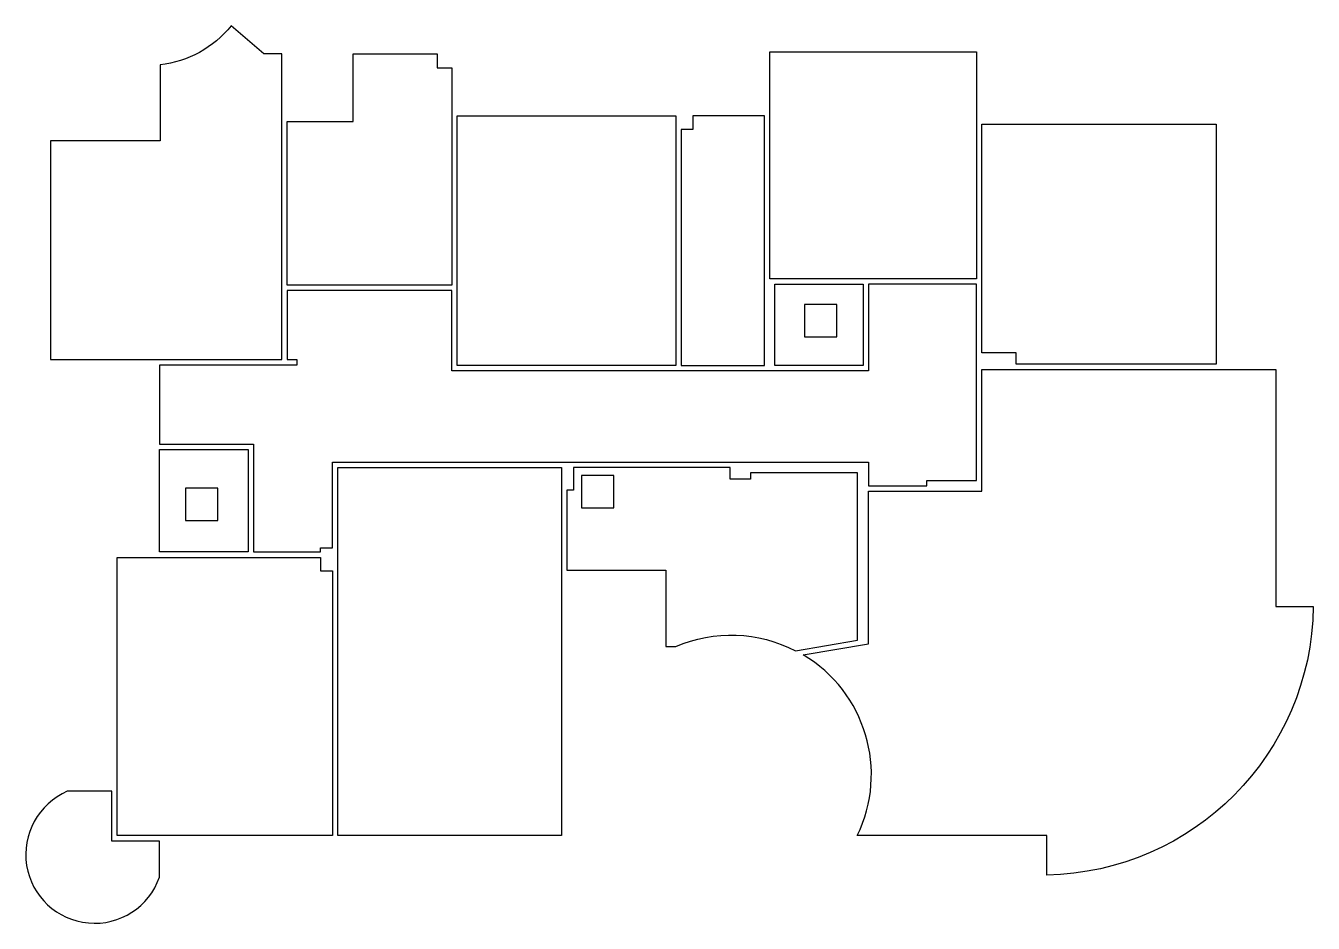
# Model space of a CAD drawing. Header units: millimetres. Extents: x -15 to 223, y -14 to 152.
import ezdxf

# ---------------------------------------------------------------- set-up
doc = ezdxf.new("R2010")
doc.units = ezdxf.units.MM
doc.layers.add('AREE LEONARDO', color=7, linetype='Continuous')

msp = doc.modelspace()

# ---------------------------------------------------------------- linework, layer by layer
at = {"layer": 'AREE LEONARDO', "color": 5, "linetype": 'Continuous'}
for points in [[(-10.59, 90.19), (32.21, 90.19), (32.21, 146.79), (28.91, 146.79), (22.86, 151.98, -0.199224), (9.71, 144.76), (9.71, 130.69), (-10.59, 130.69)], [(128.72, 35.54), (140.78, 37.6), (140.78, 65.84), (161.79, 65.84), (161.79, 88.34), (216.19, 88.34), (216.19, 44.49), (223.08, 44.49, -0.405635), (173.78, -5.21), (173.78, 2.09), (138.72, 2.09, 0.389441)], [(86.18, 70.24), (86.18, 66.04), (84.98, 66.04), (84.98, 51.24), (103.28, 51.24), (103.28, 37.1), (105.13, 37.1, -0.225551), (127.27, 36.3), (138.78, 38.27), (138.78, 69.24), (118.98, 69.24), (118.98, 68.04), (115.18, 68.04), (115.18, 70.24)]]:
    msp.add_lwpolyline(points, format="xyb", close=True, dxfattribs=at)
at = {"layer": 'AREE LEONARDO', "color": 3, "linetype": 'Continuous'}
for points in [[(33.21, 134.29), (45.41, 134.29), (45.41, 146.79), (61.01, 146.79), (61.01, 144.19), (63.71, 144.19), (63.71, 103.99), (33.21, 103.99)], [(121.56, 135.29), (108.31, 135.29), (108.31, 132.79), (106.11, 132.79), (106.11, 89.09), (121.56, 89.09)]]:
    msp.add_lwpolyline(points, close=True, dxfattribs=at)
at = {"layer": 'AREE LEONARDO', "color": 5, "linetype": 'Continuous'}
for points in [[(122.56, 147.17), (160.79, 147.17), (160.79, 105.14), (122.56, 105.14)], [(64.71, 135.29), (105.11, 135.29), (105.11, 89.09), (64.71, 89.09)], [(161.79, 133.77), (205.14, 133.77), (205.14, 89.34), (168.09, 89.34), (168.09, 91.44), (161.79, 91.44)], [(9.6, 89.19), (9.6, 74.54), (27, 74.54), (27, 54.59), (39.4, 54.59), (39.4, 55.34), (41.6, 55.34), (41.6, 71.24), (140.78, 71.24), (140.78, 66.84), (151.58, 66.84), (151.58, 67.84), (160.79, 67.84), (160.79, 104.14), (140.78, 104.14), (140.78, 88.09), (63.71, 88.09), (63.71, 102.99), (33.21, 102.99), (33.21, 90.19), (35.01, 90.19), (35.01, 89.19)], [(42.6, 70.24), (83.98, 70.24), (83.98, 2.09), (42.6, 2.09)], [(1.8, 53.59), (39.4, 53.59), (39.4, 51.09), (41.6, 51.09), (41.6, 2.09), (1.8, 2.09)]]:
    msp.add_lwpolyline(points, close=True, dxfattribs=at)
at = {"layer": 'AREE LEONARDO', "color": 6, "linetype": 'Continuous'}
for points in [[(123.48, 104.14), (139.78, 104.14), (139.78, 89.09), (123.48, 89.09)], [(9.6, 73.54), (26, 73.54), (26, 54.59), (9.6, 54.59)]]:
    msp.add_lwpolyline(points, close=True, dxfattribs=at)
at = {"layer": 'AREE LEONARDO', "color": 1, "linetype": 'Continuous'}
for points in [[(128.94, 94.38), (134.94, 94.38), (134.94, 100.38), (128.94, 100.38)], [(87.68, 62.74), (93.68, 62.74), (93.68, 68.74), (87.68, 68.74)], [(14.41, 60.39), (20.41, 60.39), (20.41, 66.39), (14.41, 66.39)]]:
    msp.add_lwpolyline(points, close=True, dxfattribs=at)
at = {"layer": 'AREE LEONARDO', "color": 3, "linetype": 'Continuous'}
msp.add_lwpolyline([(0.8, 1.09), (0.8, 10.29), (-7.46, 10.29, 1.529993), (9.6, -5.61), (9.6, 1.09)], format="xyb", close=True, dxfattribs=at)

doc.saveas('drawing.dxf')
